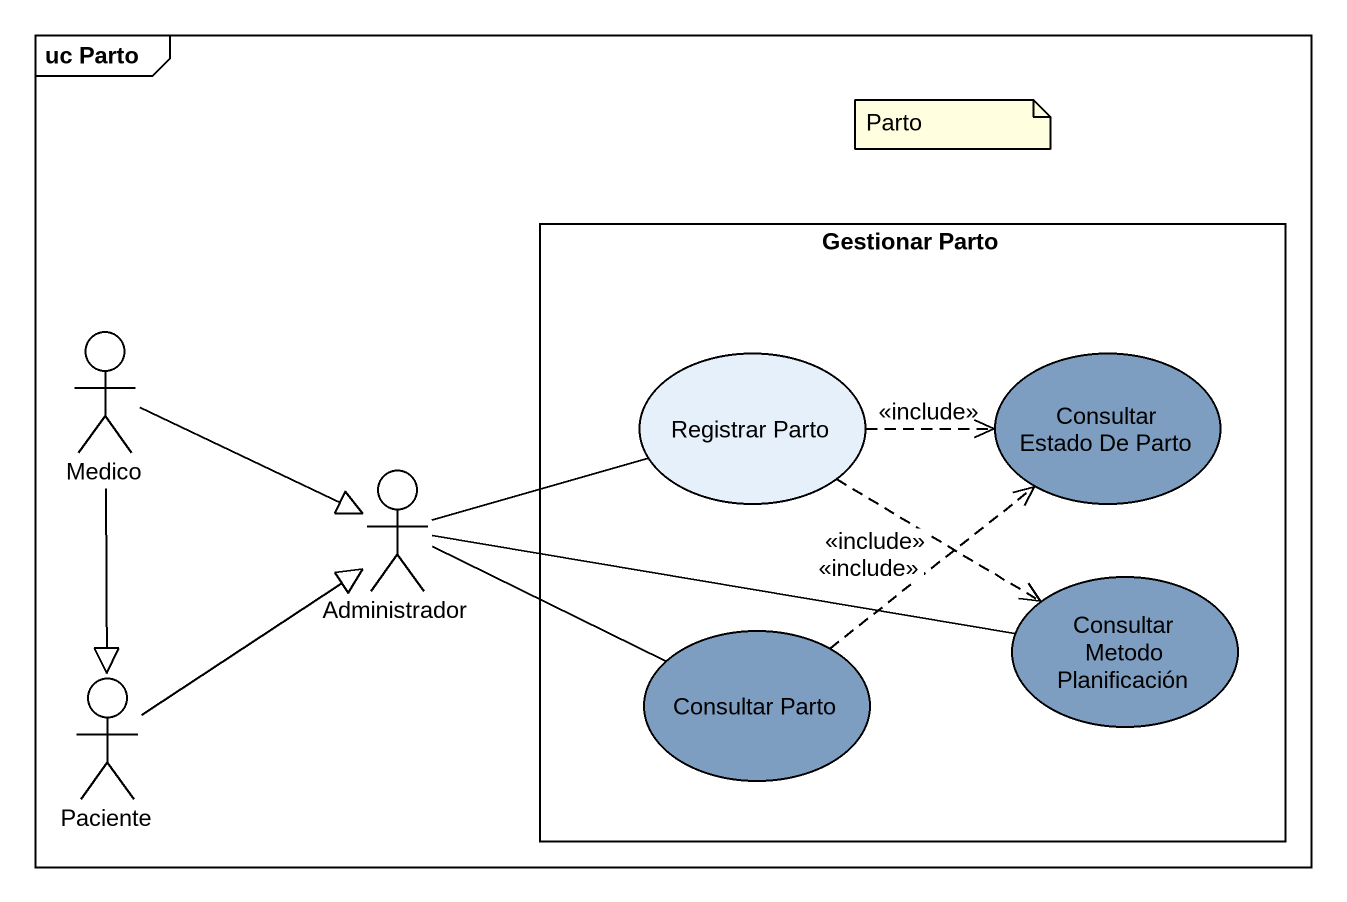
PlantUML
@startuml
mainframe uc Parto
rectangle "Gestionar Parto" as Gestionar_Parto {
  usecase "Registrar Parto" as Registrar_Parto
  usecase "Consultar Estado De Parto" as Consultar_Estado_De_Parto #7D9EC0
  usecase "Consultar Parto" as Consultar_Parto #7D9EC0
  usecase "Consultar Metodo Planificación" as Consultar_Metodo #7D9EC0
}
actor Medico
actor Administrador
actor Paciente
Medico -right-|> Administrador
Medico --|> Paciente
Registrar_Parto .right.> Consultar_Estado_De_Parto : <<include>>
Registrar_Parto .right.> Consultar_Metodo : <<include>>
Administrador -right- Registrar_Parto
Administrador -right- Consultar_Parto
Administrador -right- Consultar_Metodo
Consultar_Parto .up.> Consultar_Estado_De_Parto : <<include>>
Paciente -up-|> Administrador
note as N1
  Parto
end note
@enduml
